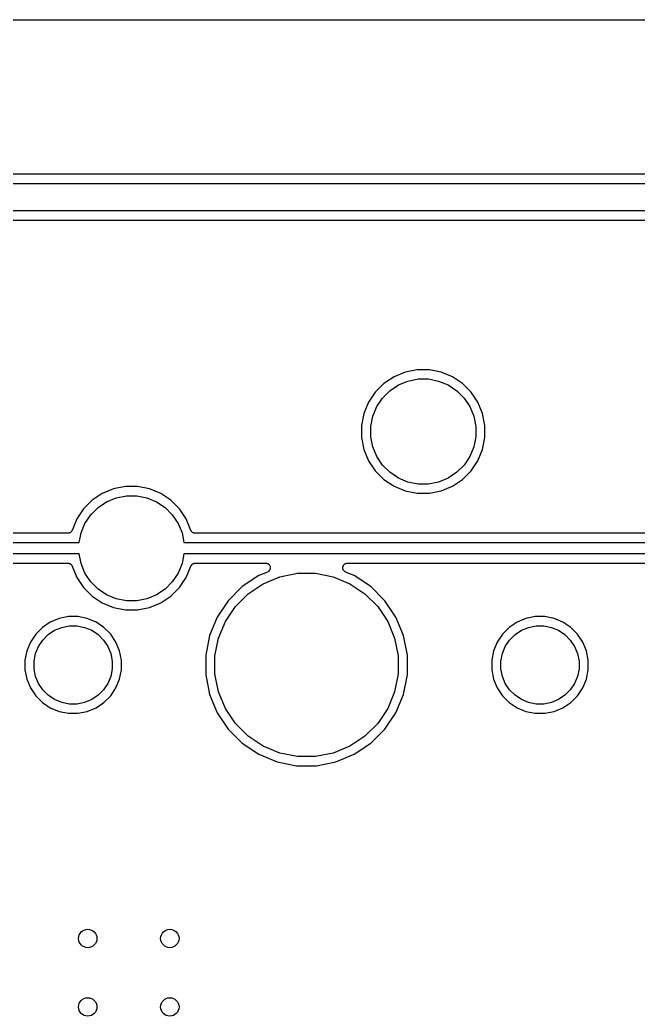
# Model space of a CAD drawing. Extents: x 0.9 to 12.6, y -6.4 to -2.3.
# Drawn here: x 7.254 to 7.784, y -3.113 to -2.26 of the extents above; entities that cross this region are included whole.
import ezdxf

# ---------------------------------------------------------------- set-up
doc = ezdxf.new("R2010")
doc.units = 0
doc.header["$MEASUREMENT"] = 0
doc.layers.add('BLACK', color=7, linetype='CONTINUOUS')

msp = doc.modelspace()

# ---------------------------------------------------------------- linework, layer by layer
at = {"layer": 'BLACK', "linetype": 'CONTINUOUS'}
for p, q in [((1.12536, -2.25984), (12.3744, -2.25984)), ((11.4684, -2.39203), (6.93187, -2.39203)), ((6.93129, -2.39991), (11.469, -2.39991)), ((11.4646, -2.42353), (6.93561, -2.42353)), ((6.9405, -2.4314), (11.4598, -2.4314)), ((7.59479, -2.55963), (7.58458, -2.56166)), ((7.60521, -2.55963), (7.59479, -2.55963)), ((7.61542, -2.56166), (7.60521, -2.55963)), ((7.57495, -2.56564), (7.56629, -2.57143)), ((7.58458, -2.56166), (7.57495, -2.56564)), ((7.58687, -2.56923), (7.59557, -2.5675)), ((7.59557, -2.5675), (7.60443, -2.5675)), ((7.60443, -2.5675), (7.61313, -2.56923)), ((7.62505, -2.56564), (7.61542, -2.56166)), ((7.63371, -2.57143), (7.62505, -2.56564)), ((7.56629, -2.57143), (7.55893, -2.57879)), ((7.56505, -2.58381), (7.57131, -2.57755)), ((7.57131, -2.57755), (7.57868, -2.57262)), ((7.57868, -2.57262), (7.58687, -2.56923)), ((7.61313, -2.56923), (7.62132, -2.57262)), ((7.62132, -2.57262), (7.62869, -2.57755)), ((7.62869, -2.57755), (7.63495, -2.58381)), ((7.64107, -2.57879), (7.63371, -2.57143)), ((7.55893, -2.57879), (7.55314, -2.58745)), ((7.56012, -2.59118), (7.56505, -2.58381)), ((7.63495, -2.58381), (7.63988, -2.59118)), ((7.64686, -2.58745), (7.64107, -2.57879)), ((7.55314, -2.58745), (7.54916, -2.59708)), ((7.55673, -2.59937), (7.56012, -2.59118)), ((7.63988, -2.59118), (7.64327, -2.59937)), ((7.65084, -2.59708), (7.64686, -2.58745)), ((7.54916, -2.59708), (7.54713, -2.60729)), ((7.555, -2.60807), (7.55673, -2.59937)), ((7.64327, -2.59937), (7.645, -2.60807)), ((7.65287, -2.60729), (7.65084, -2.59708)), ((7.54713, -2.60729), (7.54713, -2.61771)), ((7.555, -2.61693), (7.555, -2.60807)), ((7.645, -2.60807), (7.645, -2.61693)), ((7.65287, -2.61771), (7.65287, -2.60729)), ((7.54713, -2.61771), (7.54916, -2.62792)), ((7.55673, -2.62563), (7.555, -2.61693)), ((7.645, -2.61693), (7.64327, -2.62563)), ((7.65084, -2.62792), (7.65287, -2.61771)), ((7.54916, -2.62792), (7.55314, -2.63755)), ((7.56012, -2.63382), (7.55673, -2.62563)), ((7.64327, -2.62563), (7.63988, -2.63382)), ((7.64686, -2.63755), (7.65084, -2.62792)), ((7.56505, -2.64119), (7.56012, -2.63382)), ((7.63988, -2.63382), (7.63495, -2.64119)), ((7.55314, -2.63755), (7.55893, -2.64621)), ((7.57131, -2.64745), (7.56505, -2.64119)), ((7.63495, -2.64119), (7.62869, -2.64745)), ((7.64107, -2.64621), (7.64686, -2.63755)), ((7.55893, -2.64621), (7.56629, -2.65357)), ((7.56629, -2.65357), (7.57495, -2.65936)), ((7.57868, -2.65238), (7.57131, -2.64745)), ((7.58687, -2.65577), (7.57868, -2.65238)), ((7.62132, -2.65238), (7.61313, -2.65577)), ((7.62869, -2.64745), (7.62132, -2.65238)), ((7.62505, -2.65936), (7.63371, -2.65357)), ((7.63371, -2.65357), (7.64107, -2.64621)), ((7.33458, -2.66166), (7.32495, -2.66564)), ((7.34479, -2.65963), (7.33458, -2.66166)), ((7.35521, -2.65963), (7.34479, -2.65963)), ((7.36542, -2.66166), (7.35521, -2.65963)), ((7.37505, -2.66564), (7.36542, -2.66166)), ((7.57495, -2.65936), (7.58458, -2.66334)), ((7.59557, -2.6575), (7.58687, -2.65577)), ((7.60443, -2.6575), (7.59557, -2.6575)), ((7.61313, -2.65577), (7.60443, -2.6575)), ((7.61542, -2.66334), (7.62505, -2.65936)), ((7.31629, -2.67143), (7.30893, -2.67879)), ((7.32495, -2.66564), (7.31629, -2.67143)), ((7.32868, -2.67262), (7.33687, -2.66923)), ((7.33687, -2.66923), (7.34557, -2.6675)), ((7.34557, -2.6675), (7.35443, -2.6675)), ((7.35443, -2.6675), (7.36313, -2.66923)), ((7.36313, -2.66923), (7.37132, -2.67262)), ((7.38371, -2.67143), (7.37505, -2.66564)), ((7.39107, -2.67879), (7.38371, -2.67143)), ((7.58458, -2.66334), (7.59479, -2.66537)), ((7.59479, -2.66537), (7.60521, -2.66537)), ((7.60521, -2.66537), (7.61542, -2.66334)), ((7.30893, -2.67879), (7.30314, -2.68745)), ((7.31505, -2.68381), (7.32131, -2.67755)), ((7.32131, -2.67755), (7.32868, -2.67262)), ((7.37132, -2.67262), (7.37869, -2.67755)), ((7.37869, -2.67755), (7.38495, -2.68381)), ((7.39686, -2.68745), (7.39107, -2.67879)), ((7.30314, -2.68745), (7.29908, -2.69727)), ((7.31012, -2.69118), (7.31505, -2.68381)), ((7.38495, -2.68381), (7.38988, -2.69118)), ((7.40092, -2.69727), (7.39686, -2.68745)), ((7.30673, -2.69937), (7.31012, -2.69118)), ((7.38988, -2.69118), (7.39327, -2.69937)), ((7.29544, -2.6997), (6.65456, -2.6997)), ((7.29581, -2.69967), (7.29544, -2.6997)), ((7.29617, -2.69964), (7.29581, -2.69967)), ((7.29619, -2.69963), (7.29617, -2.69964)), ((7.2962, -2.69963), (7.29619, -2.69963)), ((7.29656, -2.69952), (7.2962, -2.69963)), ((7.29691, -2.69942), (7.29656, -2.69952)), ((7.29692, -2.69941), (7.29691, -2.69942)), ((7.29694, -2.69941), (7.29692, -2.69941)), ((7.29726, -2.69923), (7.29694, -2.69941)), ((7.29759, -2.69907), (7.29726, -2.69923)), ((7.2976, -2.69905), (7.29759, -2.69907)), ((7.29762, -2.69905), (7.2976, -2.69905)), ((7.2979, -2.69882), (7.29762, -2.69905)), ((7.29819, -2.69859), (7.2979, -2.69882)), ((7.2982, -2.69857), (7.29819, -2.69859)), ((7.29821, -2.69856), (7.2982, -2.69857)), ((7.29845, -2.69828), (7.29821, -2.69856)), ((7.29868, -2.698), (7.29845, -2.69828)), ((7.29869, -2.69798), (7.29868, -2.698)), ((7.2987, -2.69797), (7.29869, -2.69798)), ((7.29888, -2.69765), (7.2987, -2.69797)), ((7.29905, -2.69732), (7.29888, -2.69765)), ((7.29907, -2.69729), (7.29905, -2.69732)), ((7.29908, -2.69727), (7.29907, -2.69729)), ((7.29907, -2.69729), (7.29907, -2.69729)), ((7.29907, -2.69729), (7.29907, -2.69729)), ((7.3051, -2.70758), (7.30673, -2.69937)), ((7.39327, -2.69937), (7.3949, -2.70758)), ((7.4011, -2.6976), (7.40092, -2.69727)), ((7.40127, -2.69792), (7.4011, -2.6976)), ((7.40128, -2.69794), (7.40127, -2.69792)), ((7.40129, -2.69795), (7.40128, -2.69794)), ((7.40152, -2.69824), (7.40129, -2.69795)), ((7.40175, -2.69852), (7.40152, -2.69824)), ((7.40176, -2.69853), (7.40175, -2.69852)), ((7.40177, -2.69855), (7.40176, -2.69853)), ((7.40206, -2.69878), (7.40177, -2.69855)), ((7.40234, -2.69902), (7.40206, -2.69878)), ((7.40235, -2.69902), (7.40234, -2.69902)), ((7.40237, -2.69904), (7.40235, -2.69902)), ((7.40269, -2.69921), (7.40237, -2.69904)), ((7.40301, -2.69939), (7.40269, -2.69921)), ((7.40303, -2.69939), (7.40301, -2.69939)), ((7.40304, -2.6994), (7.40303, -2.69939)), ((7.40339, -2.69951), (7.40304, -2.6994)), ((7.40374, -2.69962), (7.40339, -2.69951)), ((7.40376, -2.69962), (7.40374, -2.69962)), ((7.40378, -2.69963), (7.40376, -2.69962)), ((7.40414, -2.69966), (7.40378, -2.69963)), ((7.40451, -2.6997), (7.40414, -2.69966)), ((7.40454, -2.6997), (7.40451, -2.6997)), ((7.40456, -2.6997), (7.40454, -2.6997)), ((7.40454, -2.6997), (7.40454, -2.6997)), ((7.40454, -2.6997), (7.40454, -2.6997)), ((8.04544, -2.6997), (7.40456, -2.6997)), ((6.6449, -2.70758), (7.3051, -2.70758)), ((7.3949, -2.70758), (8.0551, -2.70758)), ((7.3051, -2.71742), (6.6449, -2.71742)), ((7.30673, -2.72563), (7.3051, -2.71742)), ((7.3949, -2.71742), (7.39327, -2.72563)), ((8.0551, -2.71742), (7.3949, -2.71742)), ((6.78497, -2.7253), (7.29544, -2.7253)), ((7.29544, -2.7253), (7.29546, -2.7253)), ((7.29546, -2.7253), (7.29546, -2.7253)), ((7.29546, -2.7253), (7.29546, -2.7253)), ((7.29546, -2.7253), (7.29549, -2.7253)), ((7.29549, -2.7253), (7.29586, -2.72534)), ((7.29586, -2.72534), (7.29622, -2.72537)), ((7.29622, -2.72537), (7.29624, -2.72538)), ((7.29624, -2.72538), (7.29626, -2.72538)), ((7.29626, -2.72538), (7.29661, -2.72549)), ((7.29661, -2.72549), (7.29696, -2.7256)), ((7.29696, -2.7256), (7.29697, -2.72561)), ((7.29697, -2.72561), (7.29699, -2.72561)), ((7.29699, -2.72561), (7.29731, -2.72579)), ((7.29731, -2.72579), (7.29763, -2.72596)), ((7.29763, -2.72596), (7.29765, -2.72598)), ((7.29765, -2.72598), (7.29766, -2.72598)), ((7.29766, -2.72598), (7.29794, -2.72622)), ((7.29794, -2.72622), (7.29823, -2.72645)), ((7.29823, -2.72645), (7.29824, -2.72647)), ((7.29824, -2.72647), (7.29825, -2.72648)), ((7.29825, -2.72648), (7.29848, -2.72676)), ((7.29848, -2.72676), (7.29871, -2.72705)), ((7.29871, -2.72705), (7.29872, -2.72706)), ((7.29872, -2.72706), (7.29873, -2.72708)), ((7.29873, -2.72708), (7.2989, -2.7274)), ((7.2989, -2.7274), (7.29908, -2.72773)), ((7.29908, -2.72773), (7.30314, -2.73755)), ((7.31012, -2.73382), (7.30673, -2.72563)), ((7.39327, -2.72563), (7.38988, -2.73382)), ((7.39686, -2.73755), (7.40092, -2.72773)), ((7.40092, -2.72773), (7.40093, -2.72771)), ((7.40093, -2.72771), (7.40095, -2.72768)), ((7.40093, -2.72771), (7.40093, -2.72771)), ((7.40093, -2.72771), (7.40093, -2.72771)), ((7.40095, -2.72768), (7.40112, -2.72735)), ((7.40112, -2.72735), (7.4013, -2.72703)), ((7.4013, -2.72703), (7.40131, -2.72702)), ((7.40131, -2.72702), (7.40132, -2.727)), ((7.40132, -2.727), (7.40156, -2.72672)), ((7.40156, -2.72672), (7.40179, -2.72644)), ((7.40179, -2.72644), (7.4018, -2.72643)), ((7.4018, -2.72643), (7.40181, -2.72641)), ((7.40181, -2.72641), (7.4021, -2.72618)), ((7.4021, -2.72618), (7.40238, -2.72595)), ((7.40238, -2.72595), (7.4024, -2.72594)), ((7.4024, -2.72594), (7.40241, -2.72593)), ((7.40241, -2.72593), (7.40274, -2.72576)), ((7.40274, -2.72576), (7.40306, -2.72559)), ((7.40306, -2.72559), (7.40308, -2.72559)), ((7.40308, -2.72559), (7.40309, -2.72558)), ((7.40309, -2.72558), (7.40344, -2.72548)), ((7.40344, -2.72548), (7.4038, -2.72537)), ((7.4038, -2.72537), (7.40381, -2.72537)), ((7.40381, -2.72537), (7.40383, -2.72536)), ((7.40383, -2.72536), (7.40419, -2.72533)), ((7.40419, -2.72533), (7.40456, -2.7253)), ((7.40456, -2.7253), (7.46503, -2.7253)), ((7.46503, -2.7253), (7.46508, -2.7253)), ((7.46508, -2.7253), (7.46508, -2.7253)), ((7.46508, -2.7253), (7.46508, -2.7253)), ((7.46508, -2.7253), (7.46509, -2.7253)), ((7.46509, -2.7253), (7.46546, -2.72534)), ((7.46546, -2.72534), (7.46584, -2.72538)), ((7.46584, -2.72538), (7.46585, -2.72538)), ((7.46585, -2.72538), (7.46585, -2.72538)), ((7.46585, -2.72538), (7.46622, -2.7255)), ((7.46622, -2.7255), (7.46658, -2.72561)), ((7.46658, -2.72561), (7.46658, -2.72561)), ((7.46658, -2.72561), (7.46658, -2.72561)), ((7.46658, -2.72561), (7.46693, -2.7258)), ((7.46693, -2.7258), (7.46725, -2.72598)), ((7.46725, -2.72598), (7.46725, -2.72598)), ((7.46725, -2.72598), (7.46726, -2.72598)), ((7.46726, -2.72598), (7.46755, -2.72623)), ((7.46755, -2.72623), (7.46784, -2.72647)), ((7.46784, -2.72647), (7.46784, -2.72648)), ((7.46784, -2.72648), (7.46784, -2.72648)), ((7.46784, -2.72648), (7.46808, -2.72677)), ((7.46808, -2.72677), (7.46832, -2.72707)), ((7.46847, -2.7311), (7.4683, -2.73143)), ((7.46832, -2.72707), (7.46832, -2.72707)), ((7.46832, -2.72707), (7.46833, -2.72708)), ((7.46833, -2.72708), (7.4685, -2.7274)), ((7.46866, -2.73076), (7.46847, -2.7311)), ((7.4685, -2.7274), (7.46868, -2.72775)), ((7.46877, -2.7304), (7.46866, -2.73075)), ((7.46866, -2.73075), (7.46866, -2.73075)), ((7.46866, -2.73075), (7.46866, -2.73076)), ((7.46868, -2.72775), (7.46868, -2.72775)), ((7.46868, -2.72775), (7.46868, -2.72776)), ((7.46868, -2.72776), (7.46879, -2.72812)), ((7.46889, -2.73002), (7.46877, -2.7304)), ((7.46879, -2.72812), (7.4689, -2.72849)), ((7.46893, -2.72965), (7.46889, -2.73002)), ((7.46889, -2.73002), (7.46889, -2.73002)), ((7.46889, -2.73002), (7.46889, -2.73002)), ((7.4689, -2.72849), (7.4689, -2.72849)), ((7.4689, -2.72849), (7.4689, -2.72849)), ((7.4689, -2.72849), (7.46894, -2.72889)), ((7.46897, -2.72926), (7.46893, -2.72965)), ((7.46894, -2.72889), (7.46897, -2.72925)), ((7.46897, -2.72925), (7.46897, -2.72926)), ((7.46897, -2.72926), (7.46897, -2.72926)), ((7.53103, -2.7292), (7.53107, -2.72883)), ((7.53107, -2.7296), (7.53103, -2.7292)), ((7.53103, -2.7292), (7.53103, -2.7292)), ((7.53103, -2.7292), (7.53103, -2.7292)), ((7.53107, -2.72883), (7.53111, -2.72844)), ((7.5311, -2.72996), (7.53107, -2.7296)), ((7.5311, -2.72997), (7.5311, -2.72996)), ((7.53121, -2.73034), (7.5311, -2.72997)), ((7.5311, -2.72997), (7.5311, -2.72997)), ((7.53111, -2.72843), (7.53123, -2.72807)), ((7.53111, -2.72844), (7.53111, -2.72843)), ((7.53111, -2.72844), (7.53111, -2.72844)), ((7.53132, -2.7307), (7.53121, -2.73034)), ((7.53123, -2.72807), (7.53134, -2.72771)), ((7.53132, -2.73071), (7.53132, -2.7307)), ((7.53132, -2.7307), (7.53132, -2.7307)), ((7.53149, -2.73104), (7.53132, -2.73071)), ((7.53134, -2.7277), (7.53152, -2.72736)), ((7.53134, -2.72771), (7.53134, -2.7277)), ((7.53134, -2.7277), (7.53134, -2.7277)), ((7.53167, -2.73138), (7.53149, -2.73104)), ((7.53152, -2.72736), (7.5317, -2.72703)), ((7.5317, -2.72703), (7.53171, -2.72703)), ((7.53171, -2.72703), (7.53195, -2.72673)), ((7.53171, -2.72703), (7.53171, -2.72703)), ((7.53195, -2.72673), (7.53219, -2.72644)), ((7.53219, -2.72644), (7.5322, -2.72644)), ((7.5322, -2.72643), (7.53249, -2.72619)), ((7.5322, -2.72644), (7.5322, -2.72643)), ((7.53249, -2.72619), (7.53279, -2.72595)), ((7.53279, -2.72595), (7.53279, -2.72595)), ((7.53279, -2.72595), (7.5328, -2.72595)), ((7.5328, -2.72595), (7.53312, -2.72578)), ((7.53312, -2.72578), (7.53347, -2.72559)), ((7.53347, -2.72559), (7.53383, -2.72548)), ((7.53347, -2.72559), (7.53347, -2.72559)), ((7.53347, -2.72559), (7.53347, -2.72559)), ((7.53383, -2.72548), (7.5342, -2.72537)), ((7.5342, -2.72537), (7.53421, -2.72537)), ((7.53421, -2.72537), (7.53458, -2.72533)), ((7.53421, -2.72537), (7.53421, -2.72537)), ((7.53458, -2.72533), (7.53497, -2.7253)), ((7.53497, -2.7253), (8.04544, -2.7253)), ((7.30314, -2.73755), (7.30893, -2.74621)), ((7.31505, -2.74119), (7.31012, -2.73382)), ((7.38988, -2.73382), (7.38495, -2.74119)), ((7.39107, -2.74621), (7.39686, -2.73755)), ((7.45909, -2.73596), (7.44494, -2.74541)), ((7.46653, -2.73287), (7.45909, -2.73596)), ((7.46282, -2.74293), (7.4771, -2.73702)), ((7.46654, -2.73287), (7.46653, -2.73287)), ((7.46653, -2.73287), (7.46653, -2.73287)), ((7.46687, -2.73269), (7.46654, -2.73287)), ((7.46721, -2.73251), (7.46687, -2.73269)), ((7.46722, -2.73251), (7.46721, -2.73251)), ((7.46721, -2.73251), (7.46721, -2.73251)), ((7.46752, -2.73226), (7.46722, -2.73251)), ((7.46781, -2.73203), (7.46752, -2.73226)), ((7.46806, -2.73172), (7.46781, -2.73202)), ((7.46781, -2.73202), (7.46781, -2.73202)), ((7.46781, -2.73202), (7.46781, -2.73203)), ((7.4683, -2.73143), (7.46806, -2.73172)), ((7.4683, -2.73143), (7.4683, -2.73143)), ((7.4683, -2.73143), (7.4683, -2.73143)), ((7.4771, -2.73702), (7.49227, -2.734)), ((7.49227, -2.734), (7.50773, -2.734)), ((7.50773, -2.734), (7.5229, -2.73702)), ((7.5229, -2.73702), (7.53718, -2.74293)), ((7.53167, -2.73139), (7.53167, -2.73138)), ((7.53191, -2.73168), (7.53167, -2.73139)), ((7.53167, -2.73139), (7.53167, -2.73139)), ((7.53215, -2.73198), (7.53191, -2.73168)), ((7.53216, -2.73199), (7.53215, -2.73198)), ((7.53215, -2.73198), (7.53215, -2.73198)), ((7.53244, -2.73222), (7.53216, -2.73199)), ((7.53274, -2.73248), (7.53244, -2.73222)), ((7.53307, -2.73266), (7.53274, -2.73248)), ((7.53274, -2.73248), (7.53274, -2.73248)), ((7.53274, -2.73248), (7.53274, -2.73248)), ((7.53341, -2.73285), (7.53307, -2.73266)), ((7.53342, -2.73285), (7.53341, -2.73285)), ((7.53346, -2.73287), (7.53342, -2.73285)), ((7.53342, -2.73285), (7.53342, -2.73285)), ((7.53342, -2.73285), (7.53342, -2.73285)), ((7.54091, -2.73596), (7.53346, -2.73287)), ((7.55506, -2.74541), (7.54091, -2.73596)), ((7.30893, -2.74621), (7.31629, -2.75357)), ((7.32131, -2.74745), (7.31505, -2.74119)), ((7.32868, -2.75238), (7.32131, -2.74745)), ((7.37869, -2.74745), (7.37132, -2.75238)), ((7.38495, -2.74119), (7.37869, -2.74745)), ((7.38371, -2.75357), (7.39107, -2.74621)), ((7.44494, -2.74541), (7.43291, -2.75744)), ((7.44996, -2.75153), (7.46282, -2.74293)), ((7.53718, -2.74293), (7.55004, -2.75153)), ((7.56709, -2.75744), (7.55506, -2.74541)), ((7.31629, -2.75357), (7.32495, -2.75936)), ((7.33687, -2.75577), (7.32868, -2.75238)), ((7.34557, -2.7575), (7.33687, -2.75577)), ((7.36313, -2.75577), (7.35443, -2.7575)), ((7.37132, -2.75238), (7.36313, -2.75577)), ((7.37505, -2.75936), (7.38371, -2.75357)), ((7.43903, -2.76246), (7.44996, -2.75153)), ((7.55004, -2.75153), (7.56097, -2.76246)), ((7.32495, -2.75936), (7.33458, -2.76334)), ((7.33458, -2.76334), (7.34479, -2.76537)), ((7.34479, -2.76537), (7.35521, -2.76537)), ((7.35443, -2.7575), (7.34557, -2.7575)), ((7.35521, -2.76537), (7.36542, -2.76334)), ((7.36542, -2.76334), (7.37505, -2.75936)), ((7.43291, -2.75744), (7.42346, -2.77159)), ((7.43043, -2.77532), (7.43903, -2.76246)), ((7.56097, -2.76246), (7.56957, -2.77532)), ((7.57654, -2.77159), (7.56709, -2.75744)), ((7.28793, -2.77272), (7.2804, -2.77583)), ((7.29593, -2.77113), (7.28793, -2.77272)), ((7.30407, -2.77113), (7.29593, -2.77113)), ((7.31207, -2.77272), (7.30407, -2.77113)), ((7.3196, -2.77583), (7.31207, -2.77272)), ((7.42346, -2.77159), (7.41695, -2.78731)), ((7.58305, -2.78731), (7.57654, -2.77159)), ((7.68793, -2.77272), (7.6804, -2.77583)), ((7.69593, -2.77113), (7.68793, -2.77272)), ((7.70407, -2.77113), (7.69593, -2.77113)), ((7.71207, -2.77272), (7.70407, -2.77113)), ((7.7196, -2.77583), (7.71207, -2.77272)), ((7.27363, -2.78036), (7.26786, -2.78613)), ((7.2804, -2.77583), (7.27363, -2.78036)), ((7.28413, -2.78281), (7.29023, -2.78029)), ((7.29023, -2.78029), (7.2967, -2.779)), ((7.2967, -2.779), (7.3033, -2.779)), ((7.3033, -2.779), (7.30977, -2.78029)), ((7.30977, -2.78029), (7.31587, -2.78281)), ((7.32637, -2.78036), (7.3196, -2.77583)), ((7.33214, -2.78613), (7.32637, -2.78036)), ((7.42452, -2.7896), (7.43043, -2.77532)), ((7.56957, -2.77532), (7.57548, -2.7896)), ((7.67363, -2.78036), (7.66786, -2.78613)), ((7.6804, -2.77583), (7.67363, -2.78036)), ((7.68413, -2.78281), (7.69023, -2.78029)), ((7.69023, -2.78029), (7.6967, -2.779)), ((7.6967, -2.779), (7.7033, -2.779)), ((7.7033, -2.779), (7.70977, -2.78029)), ((7.70977, -2.78029), (7.71587, -2.78281)), ((7.72637, -2.78036), (7.7196, -2.77583)), ((7.73214, -2.78613), (7.72637, -2.78036)), ((7.26786, -2.78613), (7.26333, -2.7929)), ((7.27398, -2.79114), (7.27865, -2.78648)), ((7.27865, -2.78648), (7.28413, -2.78281)), ((7.31587, -2.78281), (7.32135, -2.78648)), ((7.32135, -2.78648), (7.32602, -2.79114)), ((7.33667, -2.7929), (7.33214, -2.78613)), ((7.41695, -2.78731), (7.41363, -2.80399)), ((7.4215, -2.80477), (7.42452, -2.7896)), ((7.57548, -2.7896), (7.5785, -2.80477)), ((7.58637, -2.80399), (7.58305, -2.78731)), ((7.66786, -2.78613), (7.66333, -2.7929)), ((7.67398, -2.79114), (7.67864, -2.78648)), ((7.67864, -2.78648), (7.68413, -2.78281)), ((7.71587, -2.78281), (7.72135, -2.78648)), ((7.72135, -2.78648), (7.72602, -2.79114)), ((7.73667, -2.7929), (7.73214, -2.78613)), ((7.26333, -2.7929), (7.26022, -2.80043)), ((7.26779, -2.80273), (7.27031, -2.79663)), ((7.27031, -2.79663), (7.27398, -2.79114)), ((7.32602, -2.79114), (7.32969, -2.79663)), ((7.32969, -2.79663), (7.33221, -2.80273)), ((7.33978, -2.80043), (7.33667, -2.7929)), ((7.66333, -2.7929), (7.66022, -2.80043)), ((7.66779, -2.80273), (7.67031, -2.79663)), ((7.67031, -2.79663), (7.67398, -2.79114)), ((7.72602, -2.79114), (7.72969, -2.79663)), ((7.72969, -2.79663), (7.73221, -2.80273)), ((7.73978, -2.80043), (7.73667, -2.7929)), ((7.26022, -2.80043), (7.25863, -2.80843)), ((7.2665, -2.8092), (7.26779, -2.80273)), ((7.33221, -2.80273), (7.3335, -2.8092)), ((7.34137, -2.80843), (7.33978, -2.80043)), ((7.41363, -2.80399), (7.41363, -2.82101)), ((7.4215, -2.82023), (7.4215, -2.80477)), ((7.5785, -2.80477), (7.5785, -2.82023)), ((7.58637, -2.82101), (7.58637, -2.80399)), ((7.66022, -2.80043), (7.65863, -2.80843)), ((7.6665, -2.8092), (7.66779, -2.80273)), ((7.73221, -2.80273), (7.7335, -2.8092)), ((7.74137, -2.80843), (7.73978, -2.80043)), ((7.25863, -2.80843), (7.25863, -2.81657)), ((7.25863, -2.81657), (7.26022, -2.82457)), ((7.2665, -2.8158), (7.2665, -2.8092)), ((7.26779, -2.82227), (7.2665, -2.8158)), ((7.3335, -2.8158), (7.33221, -2.82227)), ((7.3335, -2.8092), (7.3335, -2.8158)), ((7.33978, -2.82457), (7.34137, -2.81657)), ((7.34137, -2.81657), (7.34137, -2.80843)), ((7.65863, -2.80843), (7.65863, -2.81657)), ((7.65863, -2.81657), (7.66022, -2.82457)), ((7.6665, -2.8158), (7.6665, -2.8092)), ((7.66779, -2.82227), (7.6665, -2.8158)), ((7.7335, -2.8158), (7.73221, -2.82227)), ((7.7335, -2.8092), (7.7335, -2.8158)), ((7.73978, -2.82457), (7.74137, -2.81657)), ((7.74137, -2.81657), (7.74137, -2.80843)), ((7.26022, -2.82457), (7.26333, -2.8321)), ((7.27031, -2.82837), (7.26779, -2.82227)), ((7.33221, -2.82227), (7.32969, -2.82837)), ((7.33667, -2.8321), (7.33978, -2.82457)), ((7.41363, -2.82101), (7.41695, -2.83769)), ((7.42452, -2.8354), (7.4215, -2.82023)), ((7.5785, -2.82023), (7.57548, -2.8354)), ((7.58305, -2.83769), (7.58637, -2.82101)), ((7.66022, -2.82457), (7.66333, -2.8321)), ((7.67031, -2.82837), (7.66779, -2.82227)), ((7.73221, -2.82227), (7.72969, -2.82837)), ((7.73667, -2.8321), (7.73978, -2.82457)), ((7.26333, -2.8321), (7.26786, -2.83887)), ((7.27398, -2.83385), (7.27031, -2.82837)), ((7.32969, -2.82837), (7.32602, -2.83385)), ((7.33214, -2.83887), (7.33667, -2.8321)), ((7.66333, -2.8321), (7.66786, -2.83887)), ((7.67398, -2.83385), (7.67031, -2.82837)), ((7.72969, -2.82837), (7.72602, -2.83385)), ((7.73214, -2.83887), (7.73667, -2.8321)), ((7.26786, -2.83887), (7.27363, -2.84464)), ((7.27865, -2.83852), (7.27398, -2.83385)), ((7.28413, -2.84219), (7.27865, -2.83852)), ((7.29023, -2.84471), (7.28413, -2.84219)), ((7.31587, -2.84219), (7.30977, -2.84471)), ((7.32135, -2.83852), (7.31587, -2.84219)), ((7.32602, -2.83385), (7.32135, -2.83852)), ((7.32637, -2.84464), (7.33214, -2.83887)), ((7.41695, -2.83769), (7.42346, -2.85341)), ((7.43043, -2.84968), (7.42452, -2.8354)), ((7.57548, -2.8354), (7.56957, -2.84968)), ((7.57654, -2.85341), (7.58305, -2.83769)), ((7.66786, -2.83887), (7.67363, -2.84464)), ((7.67864, -2.83852), (7.67398, -2.83385)), ((7.68413, -2.84219), (7.67864, -2.83852)), ((7.69023, -2.84471), (7.68413, -2.84219)), ((7.71587, -2.84219), (7.70977, -2.84471)), ((7.72135, -2.83852), (7.71587, -2.84219)), ((7.72602, -2.83385), (7.72135, -2.83852)), ((7.72637, -2.84464), (7.73214, -2.83887)), ((7.27363, -2.84464), (7.2804, -2.84917)), ((7.2804, -2.84917), (7.28793, -2.85228)), ((7.2967, -2.846), (7.29023, -2.84471)), ((7.3033, -2.846), (7.2967, -2.846)), ((7.30977, -2.84471), (7.3033, -2.846)), ((7.31207, -2.85228), (7.3196, -2.84917)), ((7.3196, -2.84917), (7.32637, -2.84464)), ((7.43903, -2.86254), (7.43043, -2.84968)), ((7.56957, -2.84968), (7.56097, -2.86254)), ((7.67363, -2.84464), (7.6804, -2.84917)), ((7.6804, -2.84917), (7.68793, -2.85228)), ((7.6967, -2.846), (7.69023, -2.84471)), ((7.7033, -2.846), (7.6967, -2.846)), ((7.70977, -2.84471), (7.7033, -2.846)), ((7.71207, -2.85228), (7.7196, -2.84917)), ((7.7196, -2.84917), (7.72637, -2.84464)), ((7.28793, -2.85228), (7.29593, -2.85387)), ((7.29593, -2.85387), (7.30407, -2.85387)), ((7.30407, -2.85387), (7.31207, -2.85228)), ((7.42346, -2.85341), (7.43291, -2.86756)), ((7.56709, -2.86756), (7.57654, -2.85341)), ((7.68793, -2.85228), (7.69593, -2.85387)), ((7.69593, -2.85387), (7.70407, -2.85387)), ((7.70407, -2.85387), (7.71207, -2.85228)), ((7.43291, -2.86756), (7.44494, -2.87959)), ((7.44996, -2.87347), (7.43903, -2.86254)), ((7.56097, -2.86254), (7.55004, -2.87347)), ((7.55506, -2.87959), (7.56709, -2.86756)), ((7.46282, -2.88207), (7.44996, -2.87347)), ((7.55004, -2.87347), (7.53718, -2.88207)), ((7.44494, -2.87959), (7.45909, -2.88904)), ((7.4771, -2.88798), (7.46282, -2.88207)), ((7.53718, -2.88207), (7.5229, -2.88798)), ((7.54091, -2.88904), (7.55506, -2.87959)), ((7.45909, -2.88904), (7.47481, -2.89555)), ((7.49227, -2.891), (7.4771, -2.88798)), ((7.50773, -2.891), (7.49227, -2.891)), ((7.5229, -2.88798), (7.50773, -2.891)), ((7.52519, -2.89555), (7.54091, -2.88904)), ((7.47481, -2.89555), (7.49149, -2.89887)), ((7.49149, -2.89887), (7.50851, -2.89887)), ((7.50851, -2.89887), (7.52519, -2.89555))]:
    msp.add_line(p, q, dxfattribs=at)
at = {"layer": 'BLACK'}
for centre in [(7.31252, -3.04688), (7.38283, -3.04688), (7.31252, -3.10548), (7.38283, -3.10548)]:
    msp.add_circle(centre, 0.00787, dxfattribs=at)

doc.saveas('drawing.dxf')
